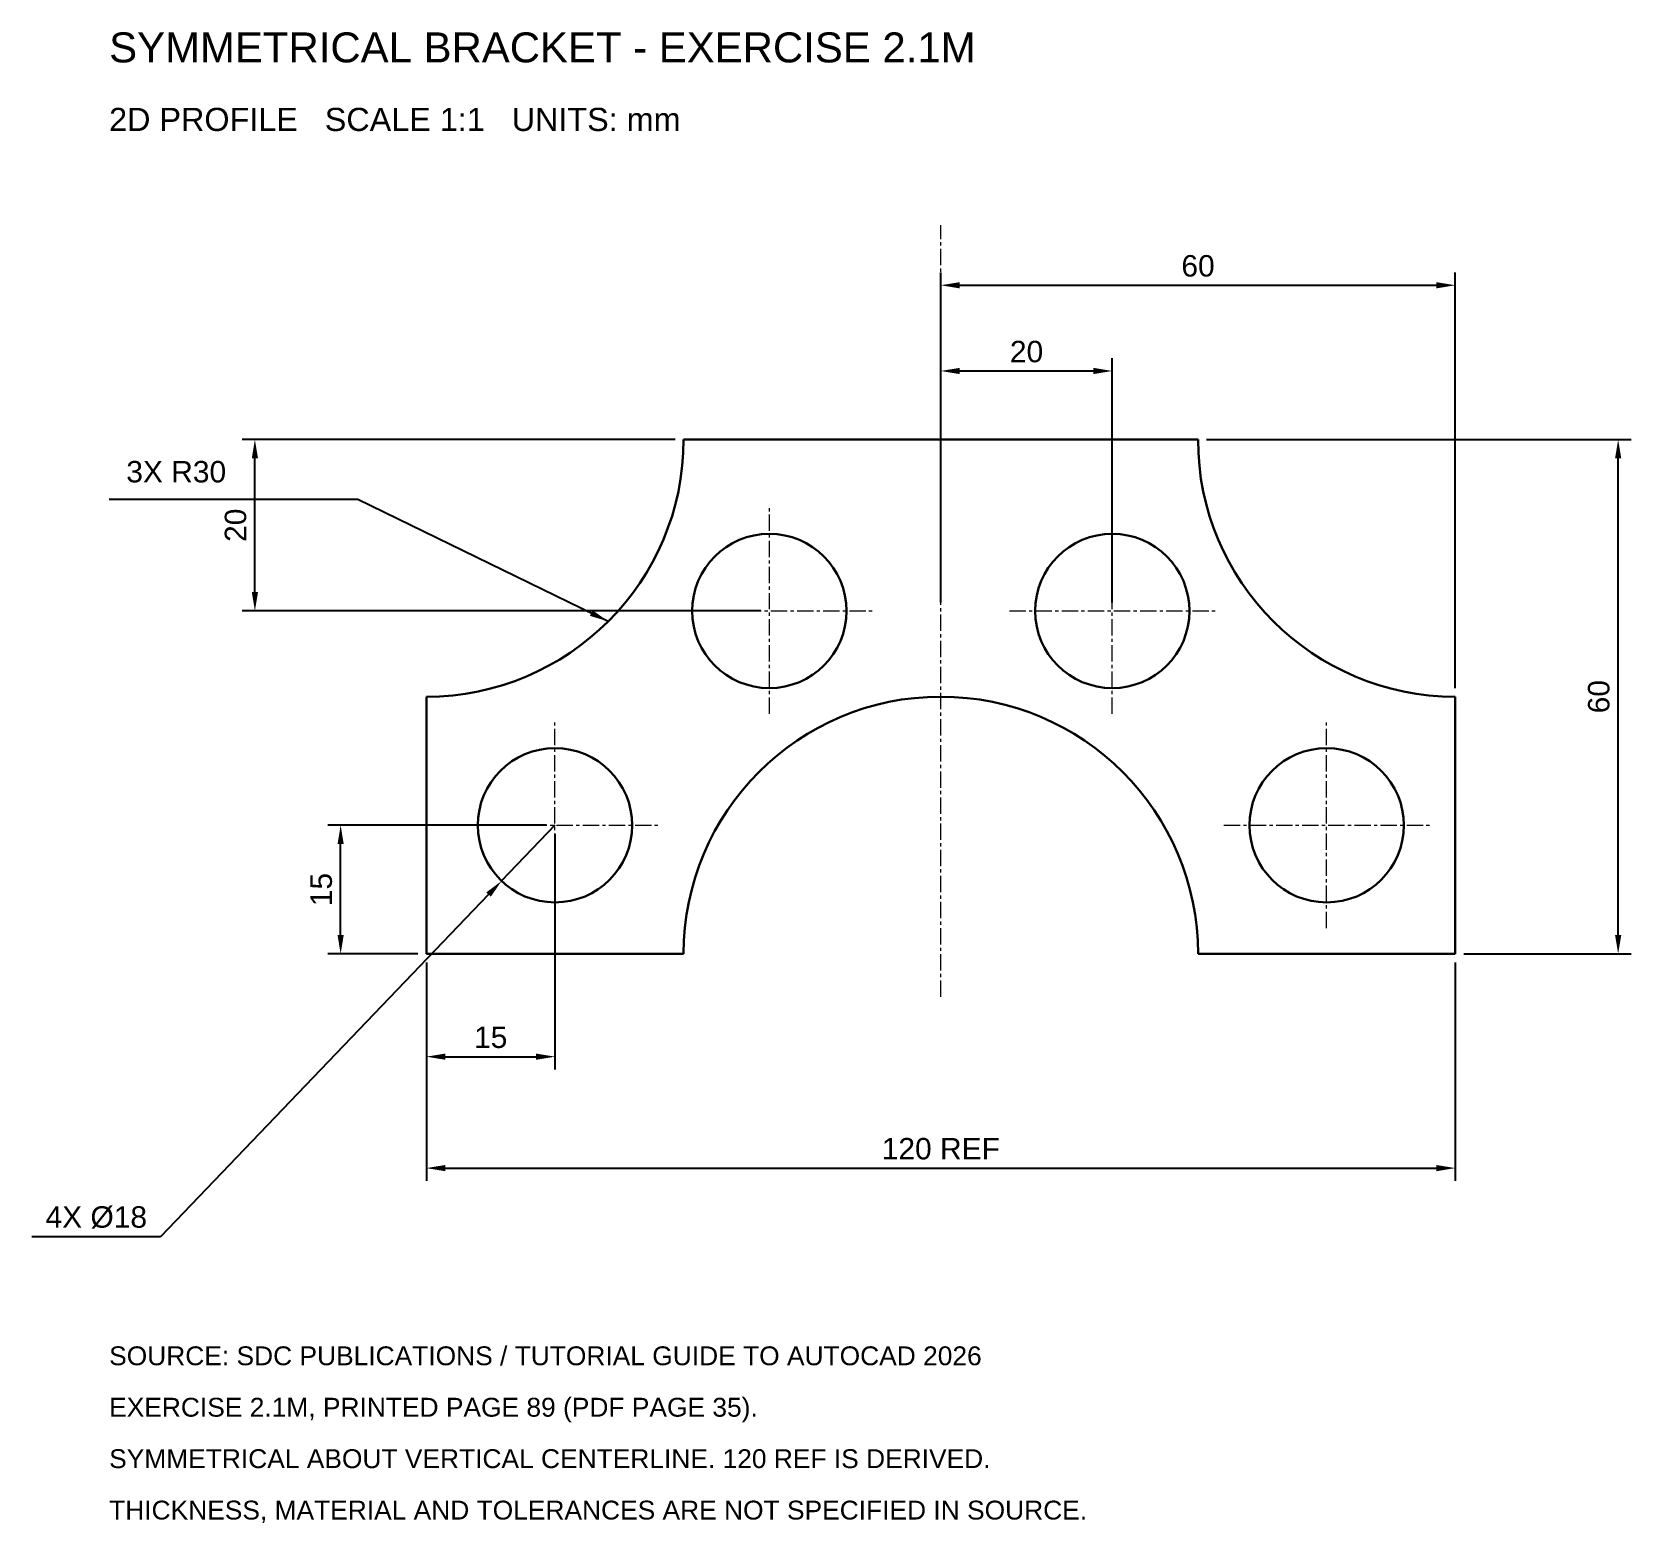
# Model space of a CAD drawing. Header units: millimetres. Extents: x -106 to 80, y -66 to 108.
import ezdxf

# ---------------------------------------------------------------- set-up
doc = ezdxf.new("R2010")
doc.units = ezdxf.units.MM
doc.header["$LTSCALE"] = 0.6
doc.linetypes.add('CENTER', pattern=[5.08, 3.175, -0.635, 0.635, -0.635])
for name, color, linetype, lineweight in [('CENTER', 3, 'Continuous', 13), ('DIMENSIONS', 2, 'Continuous', 13), ('NOTES', 7, 'Continuous', 13), ('OUTLINE', 7, 'Continuous', 30)]:
    doc.layers.add(name, color=color, linetype=linetype, lineweight=lineweight)
doc.styles.get("Standard").update_dxf_attribs({"font": 'Arial.ttf'})
doc.dimstyles.new('PART_DIM', dxfattribs={"dimtxt": 2.5, "dimasz": 2.2, "dimexe": 1.5, "dimexo": 1, "dimgap": 1, "dimtad": 1, "dimdec": 0, "dimrnd": 1e-06, "dimzin": 0, "dimdsep": 46, "dimtxsty": 'Standard', "dimcen": 2.5, "dimclrd": 2, "dimclre": 2, "dimclrt": 2, "dimazin": 3, "dimtfac": 1, "dimtmove": 0, "dimatfit": 3})

msp = doc.modelspace()

# ---------------------------------------------------------------- linework, layer by layer
at = {"layer": 'CENTER', "linetype": 'CENTER'}
for p, q in [((0, -5), (0, 85)), ((-20, 28), (-20, 52)), ((20, 28), (20, 52)), ((-32, 40), (-8, 40)), ((8, 40), (32, 40)), ((-45, 3), (-45, 27)), ((45, 3), (45, 27)), ((-57, 15), (-33, 15)), ((33, 15), (57, 15))]:
    msp.add_line(p, q, dxfattribs=at)
at = {"layer": 'OUTLINE'}
for p, q in [((-30, 60), (30, 60)), ((-60, 0), (-60, 30)), ((60, 0), (60, 30)), ((-60, 0), (-30, 0)), ((30, 0), (60, 0))]:
    msp.add_line(p, q, dxfattribs=at)
for centre in [(-20, 40), (20, 40), (-45, 15), (45, 15)]:
    msp.add_circle(centre, 9, dxfattribs=at)
for centre, start, end in [((-60, 60), 270, 360), ((60, 60), 180, 270), ((0, 0), 0, 180)]:
    msp.add_arc(centre, 30, start, end, dxfattribs=at)

# ---------------------------------------------------------------- texts
at = {"layer": 'DIMENSIONS'}
msp.add_text('3X R30', height=2.5, dxfattribs=at).set_placement((-95, 55))
at = {"layer": 'NOTES'}
for s, height, p in [('SYMMETRICAL BRACKET - EXERCISE 2.1M', 3.5, (-97, 104)), ('2D PROFILE   SCALE 1:1   UNITS: mm', 2.7, (-97, 96)), ('SOURCE: SDC PUBLICATIONS / TUTORIAL GUIDE TO AUTOCAD 2026', 2.2, (-97, -48)), ('EXERCISE 2.1M, PRINTED PAGE 89 (PDF PAGE 35).', 2.2, (-97, -54)), ('SYMMETRICAL ABOUT VERTICAL CENTERLINE. 120 REF IS DERIVED.', 2.2, (-97, -60)), ('THICKNESS, MATERIAL AND TOLERANCES ARE NOT SPECIFIED IN SOURCE.', 2.2, (-97, -66))]:
    msp.add_text(s, height=height, dxfattribs=at).set_placement(p)

# ---------------------------------------------------------------- dimensions: what is measured, and where the dimension line sits
at = {"layer": 'DIMENSIONS'}
for base, p1, p2 in [((0, 78), (0, 60), (60, 30)), ((0, 68), (0, 40), (20, 40)), ((-60, -12), (-60, 0), (-45, 15))]:
    msp.add_linear_dim(base=base, p1=p1, p2=p2, dimstyle='PART_DIM', dxfattribs=at).render()
for base, p1, p2 in [((-80, 40), (-20, 40), (-30, 60)), ((79, 0), (60, 0), (30, 60)), ((-70, 0), (-60, 0), (-45, 15))]:
    msp.add_linear_dim(base=base, p1=p1, p2=p2, angle=90, dimstyle='PART_DIM', dxfattribs=at).render()
msp.add_diameter_dim(center=(-45, 15), radius=9, location=(-91, -33), text='4X <>', dimstyle='PART_DIM', override={"dimtih": 1, "dimtoh": 1}, dxfattribs=at).render()
msp.add_linear_dim(base=(-60, -25), p1=(-60, 0), p2=(60, 0), text='<> REF', dimstyle='PART_DIM', dxfattribs=at).render()

# ---------------------------------------------------------------- leaders
msp.add_leader([(-38.79, 38.79), (-68, 53), (-97, 53)], dimstyle='PART_DIM', override={"dimasz": 2.2}, dxfattribs=at)

doc.saveas('drawing.dxf')
